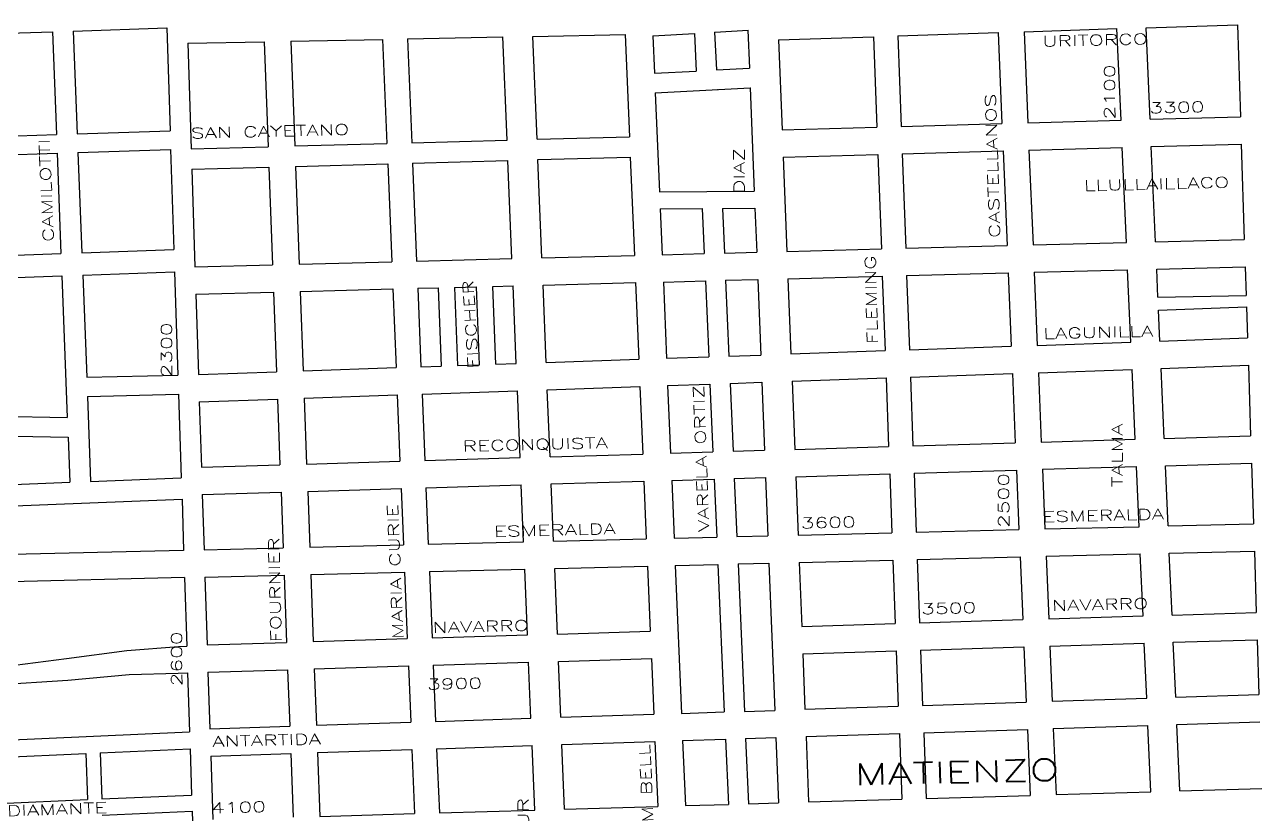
# Model space of a CAD drawing. Header units: millimetres. Extents: x 4374322 to 4409026, y 6503580 to 6534206.
# Drawn here: x 4381783 to 4382935, y 6521586 to 6522324 of the extents above; entities that cross this region are included whole.
import ezdxf

# ---------------------------------------------------------------- set-up
doc = ezdxf.new("R2010")
doc.units = ezdxf.units.MM
for name, color, linetype in [('LINEA CALLE', 252, 'Continuous'), ('NOMBRE BARRIO', 8, 'Continuous'), ('NOMBRE CALLE', 252, 'Continuous')]:
    doc.layers.add(name, color=color, linetype=linetype)
doc.styles.add('S1', font='ROMANS')

msp = doc.modelspace()

# ---------------------------------------------------------------- linework, layer by layer
at = {"layer": 'LINEA CALLE', "transparency": 33554687}
for p, q in [((4381732.5, 6522314.5), (4381808.7, 6522317.1)), ((4381808.7, 6522317.1), (4381812.4, 6522221.1)), ((4381828.2, 6522317.8), (4381915.4, 6522320.8)), ((4381828.2, 6522317.8), (4381831.9, 6522221.7)), ((4381915.4, 6522320.8), (4381918.5, 6522224.6)), ((4382369.3, 6522313.3), (4382408.1, 6522315.6)), ((4382408.1, 6522315.6), (4382409.7, 6522280.4)), ((4382426.9, 6522316.8), (4382428.5, 6522281.4)), ((4382426.9, 6522316.8), (4382427.2, 6522316.8)), ((4382427.2, 6522316.8), (4382458.3, 6522318.6)), ((4382458, 6522318.6), (4382459.4, 6522283)), ((4382597.8, 6522313.2), (4382691.5, 6522316.3)), ((4382691.5, 6522316.3), (4382695, 6522231.3)), ((4382715.7, 6522317.1), (4382802.4, 6522320)), ((4382715.7, 6522317.1), (4382719.3, 6522232)), ((4382806.2, 6522234.5), (4382802.4, 6522320)), ((4382829.6, 6522320.9), (4382914.9, 6522323.7)), ((4382833.3, 6522235.3), (4382829.6, 6522320.9)), ((4382914.9, 6522323.7), (4382917.7, 6522237.7)), ((4381935, 6522306.4), (4382006.4, 6522307.8)), ((4381935, 6522306.4), (4381938.2, 6522207.7)), ((4382006.4, 6522307.8), (4382010, 6522209.7)), ((4382031.3, 6522308.3), (4382116.9, 6522310)), ((4382031.3, 6522308.3), (4382034.9, 6522210.4)), ((4382116.9, 6522310), (4382120.9, 6522212.8)), ((4382140.1, 6522310.5), (4382229.1, 6522312.2)), ((4382140.1, 6522310.5), (4382144.1, 6522213.4)), ((4382233.1, 6522215.9), (4382229.1, 6522312.2)), ((4382257.1, 6522312.8), (4382343.3, 6522314.5)), ((4382261.1, 6522216.7), (4382257.1, 6522312.8)), ((4382343.3, 6522314.5), (4382347.3, 6522219)), ((4382369.3, 6522313.3), (4382370.7, 6522278.3)), ((4382486.5, 6522309.4), (4382575.1, 6522312.4)), ((4382486.5, 6522309.4), (4382489.8, 6522225.5)), ((4382575.1, 6522312.4), (4382578.3, 6522228)), ((4382597.8, 6522313.2), (4382601, 6522228.6)), ((4382428.5, 6522281.4), (4382459.4, 6522283)), ((4382370.7, 6522278.3), (4382409.7, 6522280.4)), ((4382371.5, 6522259.9), (4382460.1, 6522264.6)), ((4382371.5, 6522259.9), (4382375.4, 6522167.4)), ((4382429.3, 6522263), (4382429.4, 6522263)), ((4382460.1, 6522264.6), (4382463.9, 6522168.1)), ((4382460.1, 6522264.6), (4382460.3, 6522264.6)), ((4382833.3, 6522235.3), (4382917.7, 6522237.7)), ((4381831.9, 6522221.7), (4381918.5, 6522224.6)), ((4382489.8, 6522225.5), (4382578.3, 6522228)), ((4382601, 6522228.6), (4382695, 6522231.3)), ((4382719.3, 6522232), (4382806.2, 6522234.5)), ((4381736, 6522218.6), (4381812.4, 6522221.1)), ((4382034.9, 6522210.4), (4382120.9, 6522212.8)), ((4382144.1, 6522213.4), (4382233.1, 6522215.9)), ((4382261.1, 6522216.7), (4382347.3, 6522219)), ((4382834.5, 6522209.8), (4382918.5, 6522212.2)), ((4382918.5, 6522212.2), (4382921.3, 6522123)), ((4381736.6, 6522201.2), (4381813.1, 6522203.7)), ((4381813.1, 6522203.7), (4381816.7, 6522109.9)), ((4381832.6, 6522204.3), (4381919.1, 6522207.2)), ((4381832.6, 6522204.3), (4381836.2, 6522110.5)), ((4381919.1, 6522207.2), (4381922.1, 6522113.6)), ((4381938.2, 6522207.7), (4382010, 6522209.7)), ((4382490.8, 6522200), (4382579.2, 6522202.5)), ((4382579.2, 6522202.5), (4382582.5, 6522114.2)), ((4382601.9, 6522203.1), (4382696.1, 6522205.8)), ((4382601.9, 6522203.1), (4382605.2, 6522114.8)), ((4382696.1, 6522205.8), (4382699.8, 6522117.3)), ((4382720.3, 6522206.5), (4382807.4, 6522209)), ((4382720.3, 6522206.5), (4382724.1, 6522117.9)), ((4382811.3, 6522120.2), (4382807.4, 6522209)), ((4382838.4, 6522120.9), (4382834.5, 6522209.8)), ((4381938.8, 6522188.6), (4382010.7, 6522190.6)), ((4381938.8, 6522188.6), (4381941.7, 6522097.5)), ((4382010.7, 6522190.6), (4382014.1, 6522099.3)), ((4382035.6, 6522191.3), (4382121.7, 6522193.7)), ((4382035.6, 6522191.3), (4382039, 6522100)), ((4382121.7, 6522193.7), (4382125.4, 6522102.3)), ((4382144.9, 6522194.3), (4382233.9, 6522196.8)), ((4382144.9, 6522194.3), (4382148.7, 6522102.9)), ((4382237.7, 6522105.2), (4382233.9, 6522196.8)), ((4382261.9, 6522197.6), (4382348.1, 6522200)), ((4382265.6, 6522105.9), (4382261.9, 6522197.6)), ((4382348.1, 6522200), (4382352, 6522108.2)), ((4382490.8, 6522200), (4382494.3, 6522111.9)), ((4382375.4, 6522167.4), (4382463.9, 6522168.1)), ((4382376.1, 6522151.6), (4382415.3, 6522151.9)), ((4382376.1, 6522151.6), (4382377.9, 6522108.8)), ((4382415.3, 6522151.9), (4382417.1, 6522109.9)), ((4382434.1, 6522152), (4382464.5, 6522152.3)), ((4382434.1, 6522152), (4382436, 6522110.4)), ((4382464.5, 6522152.3), (4382466.2, 6522111.2)), ((4382724.1, 6522117.9), (4382811.3, 6522120.2)), ((4382838.4, 6522120.9), (4382921.3, 6522123)), ((4381740, 6522107.2), (4381816.7, 6522109.9)), ((4381836.2, 6522110.5), (4381922.1, 6522113.6)), ((4382265.6, 6522105.9), (4382352, 6522108.2)), ((4382377.9, 6522108.8), (4382417.1, 6522109.9)), ((4382436, 6522110.4), (4382466.2, 6522111.2)), ((4382494.3, 6522111.9), (4382582.5, 6522114.2)), ((4382605.2, 6522114.8), (4382699.8, 6522117.3)), ((4381941.7, 6522097.5), (4382014.1, 6522099.3)), ((4382039, 6522100), (4382125.4, 6522102.3)), ((4382148.7, 6522102.9), (4382237.7, 6522105.2)), ((4382839.6, 6522095.4), (4382922.2, 6522097.5)), ((4382922.2, 6522097.5), (4382923, 6522070.6)), ((4381740.8, 6522086.3), (4381817.5, 6522089)), ((4381817.5, 6522089), (4381822.6, 6521956.8)), ((4381837, 6522089.6), (4381922.8, 6522092.7)), ((4381837, 6522089.6), (4381840.7, 6521994.3)), ((4381922.8, 6522092.7), (4381925.9, 6521996.4)), ((4382437.1, 6522084.9), (4382467.2, 6522085.6)), ((4382437.1, 6522084.9), (4382440.2, 6522014.1)), ((4382467.2, 6522085.6), (4382470, 6522015.1)), ((4382495.3, 6522086.4), (4382583.4, 6522088.7)), ((4382495.3, 6522086.4), (4382498.1, 6522016.1)), ((4382583.4, 6522088.7), (4382586, 6522019.2)), ((4382606.1, 6522089.3), (4382700.9, 6522091.8)), ((4382606.1, 6522089.3), (4382608.7, 6522020)), ((4382700.9, 6522091.8), (4382703.8, 6522023.3)), ((4382725.1, 6522092.4), (4382812.4, 6522094.7)), ((4382725.1, 6522092.4), (4382728, 6522024.1)), ((4382815.4, 6522027.2), (4382812.4, 6522094.7)), ((4382840.7, 6522069.1), (4382839.6, 6522095.4)), ((4381942.5, 6522071.9), (4382015.1, 6522073.8)), ((4382015.1, 6522073.8), (4382017.9, 6521999.4)), ((4382040, 6522074.5), (4382126.5, 6522076.8)), ((4382040, 6522074.5), (4382042.8, 6522000.3)), ((4382126.5, 6522076.8), (4382129.5, 6522003.3)), ((4382149.7, 6522077.4), (4382168.7, 6522077.9)), ((4382149.7, 6522077.4), (4382152.7, 6522004.1)), ((4382168.7, 6522077.9), (4382171.7, 6522004.8)), ((4382184, 6522078.3), (4382204.5, 6522078.8)), ((4382184, 6522078.3), (4382187, 6522005.3)), ((4382207.5, 6522005.8), (4382204.5, 6522078.8)), ((4382219.7, 6522079.2), (4382238.7, 6522079.7)), ((4382222.7, 6522006.4), (4382219.7, 6522079.2)), ((4382241.7, 6522007.2), (4382238.7, 6522079.7)), ((4382266.7, 6522080.4), (4382353, 6522082.7)), ((4382269.6, 6522008.2), (4382266.7, 6522080.4)), ((4382353, 6522082.7), (4382356, 6522011.2)), ((4382379, 6522083.3), (4382418.3, 6522084.4)), ((4382379, 6522083.3), (4382382, 6522012.1)), ((4382418.3, 6522084.4), (4382421.4, 6522013.4)), ((4381942.5, 6522071.9), (4381945, 6521996.9)), ((4382840.7, 6522069.1), (4382923, 6522070.6)), ((4382841.3, 6522057.1), (4382923.4, 6522060)), ((4382842.5, 6522028.1), (4382841.3, 6522057.1)), ((4382923.4, 6522060), (4382924.3, 6522031)), ((4382728, 6522024.1), (4382815.4, 6522027.2)), ((4382842.5, 6522028.1), (4382924.3, 6522031)), ((4382498.1, 6522016.1), (4382586, 6522019.2)), ((4382608.7, 6522020), (4382703.8, 6522023.3)), ((4382152.7, 6522004.1), (4382171.7, 6522004.8)), ((4382187, 6522005.3), (4382207.4, 6522006)), ((4382222.7, 6522006.5), (4382241.7, 6522007.2)), ((4382269.6, 6522008.2), (4382356, 6522011.2)), ((4382382, 6522012.1), (4382421.4, 6522013.4)), ((4382440.2, 6522014.1), (4382470, 6522015.1)), ((4382843.7, 6522002.6), (4382925.1, 6522005.5)), ((4382925.1, 6522005.5), (4382927.2, 6521939.7)), ((4381840.7, 6521994.3), (4381925.9, 6521996.4)), ((4381945, 6521996.9), (4382017.9, 6521999.4)), ((4382042.8, 6522000.3), (4382129.5, 6522003.3)), ((4382499.1, 6521990.6), (4382587, 6521993.7)), ((4382587, 6521993.7), (4382589.3, 6521929.5)), ((4382609.6, 6521994.5), (4382704.8, 6521997.8)), ((4382609.6, 6521994.5), (4382612, 6521930.2)), ((4382704.8, 6521997.8), (4382707.5, 6521933.1)), ((4382729.1, 6521998.6), (4382816.6, 6522001.7)), ((4382729.1, 6521998.6), (4382731.8, 6521933.8)), ((4382819.5, 6521936.4), (4382816.6, 6522001.7)), ((4382846.6, 6521937.2), (4382843.7, 6522002.6)), ((4382153.8, 6521978.6), (4382242.7, 6521981.7)), ((4382245.3, 6521919.2), (4382242.7, 6521981.7)), ((4382270.7, 6521982.7), (4382357.1, 6521985.7)), ((4382273.3, 6521920.1), (4382270.7, 6521982.7)), ((4382357.1, 6521985.7), (4382359.8, 6521922.6)), ((4382383, 6521986.6), (4382422.5, 6521987.9)), ((4382383, 6521986.6), (4382385.7, 6521923.4)), ((4382422.5, 6521987.9), (4382425.3, 6521924.6)), ((4382441.3, 6521988.6), (4382471, 6521989.6)), ((4382441.3, 6521988.6), (4382444.1, 6521925.2)), ((4382471, 6521989.6), (4382473.5, 6521926.1)), ((4382499.1, 6521990.6), (4382501.6, 6521926.9)), ((4381841.4, 6521976.2), (4381926.5, 6521978.4)), ((4381841.4, 6521976.2), (4381844.4, 6521897)), ((4381926.5, 6521978.4), (4381929, 6521900.4)), ((4381945.8, 6521971.3), (4382018.8, 6521973.9)), ((4381945.8, 6521971.3), (4381947.8, 6521910.3)), ((4382018.8, 6521973.9), (4382021.1, 6521912.5)), ((4382043.7, 6521974.8), (4382130.6, 6521977.8)), ((4382043.7, 6521974.8), (4382046, 6521913.2)), ((4382130.6, 6521977.8), (4382133.1, 6521915.9)), ((4382153.8, 6521978.6), (4382156.3, 6521916.6)), ((4381745.5, 6521958.1), (4381822.6, 6521956.8)), ((4381746.2, 6521939.8), (4381823.3, 6521938.4)), ((4381823.3, 6521938.4), (4381825, 6521896.2)), ((4382731.8, 6521933.8), (4382819.5, 6521936.4)), ((4382846.6, 6521937.2), (4382927.2, 6521939.7)), ((4382385.7, 6521923.4), (4382425.3, 6521924.6)), ((4382444.1, 6521925.2), (4382473.5, 6521926.1)), ((4382501.6, 6521926.9), (4382589.3, 6521929.5)), ((4382612, 6521930.2), (4382707.5, 6521933.1)), ((4381947.8, 6521910.3), (4382021.1, 6521912.5)), ((4382046, 6521913.2), (4382133.1, 6521915.9)), ((4382156.3, 6521916.6), (4382245.3, 6521919.2)), ((4382273.3, 6521920.1), (4382359.8, 6521922.6)), ((4382847.7, 6521911.7), (4382928.1, 6521914.1)), ((4382928.1, 6521914.1), (4382929.9, 6521857.4)), ((4381844.4, 6521897), (4381929, 6521900.4)), ((4382445.2, 6521899.7), (4382474.5, 6521900.6)), ((4382474.5, 6521900.6), (4382476.6, 6521846.2)), ((4382502.6, 6521901.4), (4382590.3, 6521904)), ((4382502.6, 6521901.4), (4382504.8, 6521846.8)), ((4382590.3, 6521904), (4382592.3, 6521849)), ((4382613, 6521904.7), (4382708.6, 6521907.6)), ((4382613, 6521904.7), (4382615, 6521849.6)), ((4382708.6, 6521907.6), (4382710.9, 6521852)), ((4382732.8, 6521908.3), (4382820.6, 6521910.9)), ((4382732.8, 6521908.3), (4382735.2, 6521852.6)), ((4382823.1, 6521854.7), (4382820.6, 6521910.9)), ((4382850.2, 6521855.4), (4382847.7, 6521911.7)), ((4381747.9, 6521893.1), (4381825, 6521896.2)), ((4382047, 6521887.7), (4382134.2, 6521890.4)), ((4382134.2, 6521890.4), (4382136.3, 6521837.7)), ((4382157.4, 6521891.1), (4382246.4, 6521893.7)), ((4382157.4, 6521891.1), (4382159.6, 6521838.3)), ((4382248.6, 6521840.5), (4382246.4, 6521893.7)), ((4382274.3, 6521894.6), (4382360.8, 6521897.1)), ((4382276.5, 6521841.2), (4382274.3, 6521894.6)), ((4382360.8, 6521897.1), (4382363.1, 6521843.3)), ((4382386.8, 6521897.9), (4382426.4, 6521899.1)), ((4382386.8, 6521897.9), (4382389.1, 6521844)), ((4382426.4, 6521899.1), (4382428.8, 6521845)), ((4382445.2, 6521899.7), (4382447.6, 6521845.4)), ((4381748.6, 6521873.2), (4381929.7, 6521880.5)), ((4381929.7, 6521880.5), (4381931.2, 6521832.6)), ((4381948.6, 6521884.8), (4382022.1, 6521887)), ((4381948.6, 6521884.8), (4381950.3, 6521833.1)), ((4382022.1, 6521887), (4382024, 6521834.9)), ((4382047, 6521887.7), (4382048.9, 6521835.5)), ((4382735.2, 6521852.6), (4382823.1, 6521854.7)), ((4382850.2, 6521855.4), (4382929.9, 6521857.4)), ((4382276.5, 6521841.2), (4382363.1, 6521843.3)), ((4382389.1, 6521844), (4382428.8, 6521845)), ((4382447.6, 6521845.4), (4382476.6, 6521846.2)), ((4382504.8, 6521846.8), (4382592.3, 6521849)), ((4382615, 6521849.6), (4382710.9, 6521852)), ((4381931.2, 6521832.6), (4381750.2, 6521828.1)), ((4381950.3, 6521833.1), (4382024, 6521834.9)), ((4382048.9, 6521835.5), (4382136.3, 6521837.7)), ((4382159.6, 6521838.3), (4382248.6, 6521840.5)), ((4382851.3, 6521829.9), (4382930.7, 6521831.9)), ((4382930.7, 6521831.9), (4382932.5, 6521774.6)), ((4382448.7, 6521819.9), (4382477.6, 6521820.6)), ((4382448.7, 6521819.9), (4382454.7, 6521682.2)), ((4382477.6, 6521820.6), (4382483.1, 6521683.1)), ((4382505.8, 6521821.3), (4382593.3, 6521823.5)), ((4382505.8, 6521821.3), (4382508.2, 6521761.5)), ((4382593.3, 6521823.5), (4382595.5, 6521764.2)), ((4382616, 6521824.1), (4382712, 6521826.5)), ((4382616, 6521824.1), (4382618.2, 6521764.9)), ((4382712, 6521826.5), (4382714.5, 6521767.9)), ((4382736.3, 6521827.1), (4382824.2, 6521829.2)), ((4382736.3, 6521827.1), (4382738.7, 6521768.6)), ((4382826.8, 6521771.4), (4382824.2, 6521829.2)), ((4382853.9, 6521772.2), (4382851.3, 6521829.9)), ((4381951.1, 6521807.6), (4382025, 6521809.4)), ((4382025, 6521809.4), (4382027.3, 6521746.6)), ((4382049.9, 6521810), (4382137.4, 6521812.2)), ((4382049.9, 6521810), (4382052.2, 6521747.4)), ((4382137.4, 6521812.2), (4382139.9, 6521750.1)), ((4382160.6, 6521812.8), (4382249.6, 6521815)), ((4382160.6, 6521812.8), (4382163.2, 6521750.8)), ((4382252.1, 6521753.6), (4382249.6, 6521815)), ((4382277.6, 6521815.7), (4382364.2, 6521817.8)), ((4382280.1, 6521754.4), (4382277.6, 6521815.7)), ((4382364.2, 6521817.8), (4382366.8, 6521757.1)), ((4382390.1, 6521818.5), (4382429.9, 6521819.5)), ((4382390.1, 6521818.5), (4382396, 6521680.3)), ((4382429.9, 6521819.5), (4382435.9, 6521681.6)), ((4381932, 6521807.1), (4381751.2, 6521802.6)), ((4381932, 6521807.1), (4381934.1, 6521743.2)), ((4381951.1, 6521807.6), (4381953.1, 6521744.3)), ((4382853.9, 6521772.2), (4382932.5, 6521774.6)), ((4382508.2, 6521761.5), (4382595.5, 6521764.2)), ((4382618.2, 6521764.9), (4382714.5, 6521767.9)), ((4382738.7, 6521768.6), (4382826.8, 6521771.4)), ((4382163.2, 6521750.8), (4382252.1, 6521753.6)), ((4382280.1, 6521754.4), (4382366.8, 6521757.1)), ((4381953.1, 6521744.3), (4382027.3, 6521746.6)), ((4382052.2, 6521747.4), (4382139.9, 6521750.1)), ((4382619.1, 6521739.4), (4382715.5, 6521742.4)), ((4382619.1, 6521739.4), (4382621, 6521687.7)), ((4382715.5, 6521742.4), (4382717.7, 6521690.8)), ((4382739.8, 6521743.1), (4382827.9, 6521745.9)), ((4382739.8, 6521743.1), (4382741.9, 6521691.6)), ((4382830.2, 6521694.5), (4382827.9, 6521745.9)), ((4382855, 6521746.7), (4382933.4, 6521749.1)), ((4382857.3, 6521695.4), (4382855, 6521746.7)), ((4382933.4, 6521749.1), (4382935, 6521697.9)), ((4382164.2, 6521725.3), (4382253.2, 6521728.1)), ((4382255.3, 6521675.7), (4382253.2, 6521728.1)), ((4382281.1, 6521728.9), (4382367.8, 6521731.6)), ((4382283.3, 6521676.6), (4382281.1, 6521728.9)), ((4382367.8, 6521731.6), (4382370, 6521679.5)), ((4382509.2, 6521736), (4382596.4, 6521738.7)), ((4382509.2, 6521736), (4382511.2, 6521684.1)), ((4382596.4, 6521738.7), (4382598.3, 6521686.9)), ((4381934.9, 6521718.2), (4381936.7, 6521663.1)), ((4381953.9, 6521718.8), (4382028.3, 6521721.1)), ((4381953.9, 6521718.8), (4381955.7, 6521665.9)), ((4382028.3, 6521721.1), (4382030.2, 6521668.4)), ((4382053.2, 6521721.9), (4382141, 6521724.6)), ((4382053.2, 6521721.9), (4382055.1, 6521669.2)), ((4382141, 6521724.6), (4382143.2, 6521672)), ((4382164.2, 6521725.3), (4382166.4, 6521672.8)), ((4382741.9, 6521691.6), (4382830.2, 6521694.5)), ((4382857.3, 6521695.4), (4382935, 6521697.9)), ((4382396, 6521680.3), (4382435.9, 6521681.6)), ((4382454.7, 6521682.2), (4382483.1, 6521683.1)), ((4382511.2, 6521684.1), (4382598.3, 6521686.9)), ((4382621, 6521687.7), (4382717.7, 6521690.8)), ((4382055.1, 6521669.2), (4382143.2, 6521672)), ((4382166.4, 6521672.8), (4382255.3, 6521675.7)), ((4382283.3, 6521676.6), (4382370, 6521679.5)), ((4382858.4, 6521669.9), (4382935.8, 6521672.4)), ((4381756.6, 6521655), (4381936.7, 6521663.1)), ((4381955.7, 6521665.9), (4382030.2, 6521668.4)), ((4382512.2, 6521658.6), (4382599.3, 6521661.4)), ((4382512.2, 6521658.6), (4382514.6, 6521597.6)), ((4382599.3, 6521661.4), (4382601.6, 6521600.1)), ((4382622, 6521662.2), (4382718.8, 6521665.3)), ((4382622, 6521662.2), (4382624.2, 6521600.8)), ((4382718.8, 6521665.3), (4382721.4, 6521603.7)), ((4382743, 6521666.1), (4382831.3, 6521669)), ((4382743, 6521666.1), (4382745.6, 6521604.4)), ((4382834.1, 6521607.1), (4382831.3, 6521669)), ((4382861.2, 6521607.9), (4382858.4, 6521669.9)), ((4381853.2, 6521643.5), (4381937.2, 6521647.3)), ((4381937.2, 6521647.3), (4381938.6, 6521604)), ((4382167.4, 6521647.3), (4382256.4, 6521650.2)), ((4382167.4, 6521647.3), (4382169.9, 6521587.3)), ((4382258.9, 6521589.9), (4382256.4, 6521650.2)), ((4382284.3, 6521651.1), (4382371.1, 6521654)), ((4382286.8, 6521590.8), (4382284.3, 6521651.1)), ((4382371.1, 6521654), (4382373.7, 6521593.4)), ((4382397, 6521654.8), (4382437, 6521656.1)), ((4382397, 6521654.8), (4382399.6, 6521594.1)), ((4382437, 6521656.1), (4382439.7, 6521595.3)), ((4382455.8, 6521656.7), (4382484.1, 6521657.6)), ((4382455.8, 6521656.7), (4382458.5, 6521595.9)), ((4382484.1, 6521657.6), (4382486.5, 6521596.7)), ((4381757.2, 6521639.2), (4381839.9, 6521642.9)), ((4381839.9, 6521642.9), (4381841.4, 6521599.8)), ((4381853.2, 6521643.5), (4381854.8, 6521600.4)), ((4381956.5, 6521640.4), (4382031.2, 6521642.8)), ((4381956.5, 6521640.4), (4381958.4, 6521581)), ((4382031.2, 6521642.8), (4382033.4, 6521583.2)), ((4382056.1, 6521643.7), (4382144.2, 6521646.5)), ((4382056.1, 6521643.7), (4382058.3, 6521583.9)), ((4382144.2, 6521646.5), (4382146.7, 6521586.6)), ((4381854.8, 6521600.4), (4381938.6, 6521604)), ((4382624.2, 6521600.8), (4382721.4, 6521603.7)), ((4382745.6, 6521604.4), (4382834.1, 6521607.1)), ((4382861.2, 6521607.9), (4382937.8, 6521610.2)), ((4381758.7, 6521596.2), (4381841.4, 6521599.8)), ((4382169.9, 6521587.3), (4382258.9, 6521589.9)), ((4382286.8, 6521590.8), (4382373.7, 6521593.4)), ((4382399.6, 6521594.1), (4382439.7, 6521595.3)), ((4382458.5, 6521595.9), (4382486.5, 6521596.7)), ((4382514.6, 6521597.6), (4382601.6, 6521600.1)), ((4381855.3, 6521585.3), (4381939.1, 6521589)), ((4381939.1, 6521589), (4381940.5, 6521544.4)), ((4382058.3, 6521583.9), (4382146.7, 6521586.6))]:
    msp.add_line(p, q, dxfattribs=at)
for points in [[(4381754.1, 6521722.8), (4381754.1, 6521722.8), (4381821.9, 6521731.7), (4381878.3, 6521739.1), (4381926.3, 6521742.7), (4381934.1, 6521743.2)], [(4381754.7, 6521707), (4381754.7, 6521707), (4381823, 6521711.4), (4381880.5, 6521716.5), (4381926.2, 6521718), (4381934.9, 6521718.2)]]:
    msp.add_lwpolyline(points, dxfattribs=at)

# ---------------------------------------------------------------- texts
at = {"layer": 'NOMBRE BARRIO', "linetype": 'Continuous', "transparency": 33554687, "style": 'S1', "width": 1.5}
msp.add_text('MATIENZO', height=20, rotation=1.393, dxfattribs=at).set_placement((4382557.6, 6521613.2))
at = {"layer": 'NOMBRE CALLE', "linetype": 'Continuous', "transparency": 33554687, "style": 'S1', "width": 1.5}
for s, rotation, p in [('URITORCO', 1.393, (4382733, 6522303.1)), ('2100', 90.1476, (4382800.6, 6522235.1)), ('CASTELLANOS', 91.7741, (4382693.4, 6522124.5)), ('3300', 1.393, (4382832.8, 6522240.9)), ('SAN CAYETANO', 1.393, (4381938, 6522217.3)), ('CAMILOTTI   ', 92.468, (4381810.1, 6522120.8)), ('DIAZ', 90.1476, (4382454.7, 6522165.5)), ('LLULLAILLACO', 1.393, (4382771.7, 6522168.3)), ('FLEMING', 91.474, (4382579.2, 6522025.4)), ('FISCHER', 93.6236, (4382206.7, 6522002.5)), ('2300', 90.1476, (4381920.3, 6521994.1)), ('LAGUNILLA', 1.393, (4382733.7, 6522030)), ('VARELA ORTIZ', 92.1035, (4382421.8, 6521849.9)), ('TALMA', 90.1476, (4382807.7, 6521891.5)), ('RECONQUISTA', 1.393, (4382191.8, 6521924.9)), ('2500', 90.1476, (4382701.7, 6521853.5)), ('MARIA CURIE', 92.3788, (4382136.4, 6521750)), ('ESMERALDA', 1.393, (4382732.9, 6521858.9)), ('ESMERALDA', 1.393, (4382220.9, 6521845.2)), ('3600', 1.393, (4382507.3, 6521853)), ('FOURNIER', 91.4085, (4382022.6, 6521746.6)), ('NAVARRO', 1.393, (4382741.8, 6521775.9)), ('3500', 1.393, (4382619.8, 6521772.9)), ('NAVARRO', 1.393, (4382163.6, 6521755.4)), ('2600', 90.1476, (4381929.7, 6521705.5)), ('3900', 1.393, (4382158.5, 6521702.4)), ('ANTARTIDA', 1.393, (4381958, 6521649)), ('GRAHAM BELL', 92.4182, (4382372.3, 6521514.2)), ('DIAMANTE', 1.893, (4381766.4, 6521584.2)), ('4100', 1.393, (4381956.8, 6521586.9)), ('PASTEUR', 91.2062, (4382254.8, 6521513.4))]:
    msp.add_text(s, height=10, rotation=rotation, dxfattribs=at).set_placement(p)

doc.saveas('drawing.dxf')
